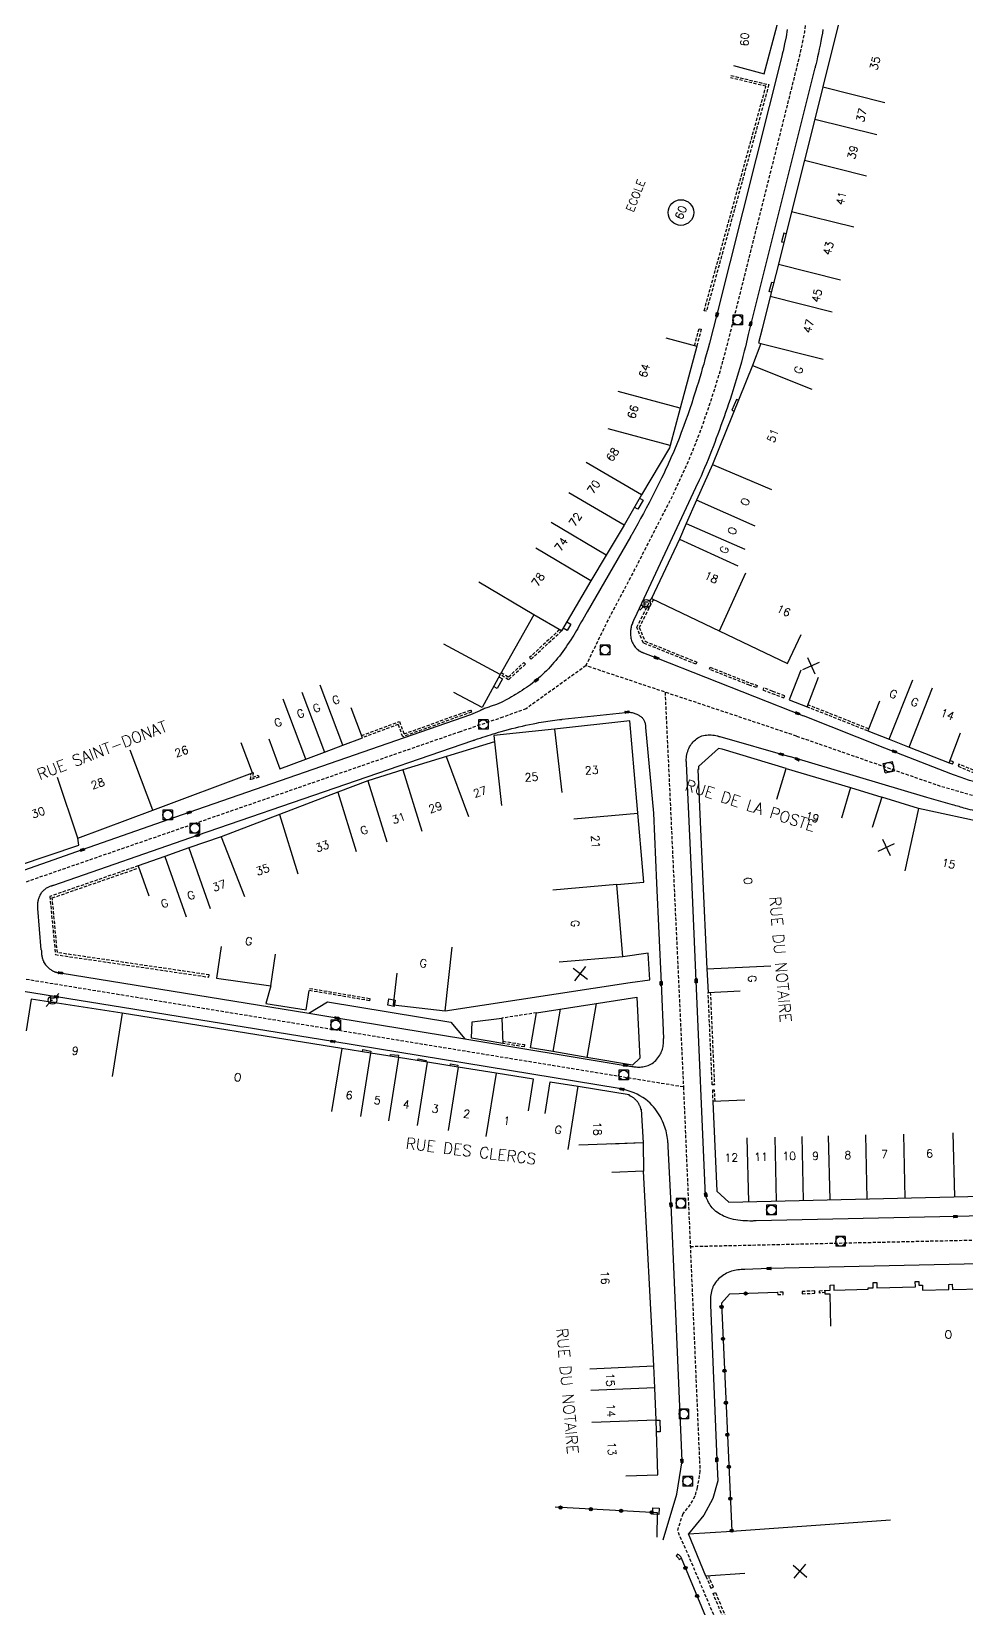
# Model space of a CAD drawing. Header units: millimetres. Extents: x 119599 to 135000, y 124063 to 131000.
# Drawn here: x 134708.1 to 134854.1, y 130349.7 to 130596 of the extents above; entities that cross this region are included whole.
import ezdxf
from ezdxf.enums import TextEntityAlignment as Align

# ---------------------------------------------------------------- set-up
doc = ezdxf.new("R2010")
doc.units = ezdxf.units.MM
doc.linetypes.add('DASHED', pattern=[0.75, 0.5, -0.25])
doc.layers.get('0').update_dxf_attribs({"linetype": 'CONTINUOUS'})
for name, color, linetype in [('W0001', 6, 'DASHED'), ('W0008', 7, 'CONTINUOUS'), ('W0100', 7, 'CONTINUOUS'), ('W0112', 1, 'DASHED'), ('W0322', 7, 'CONTINUOUS'), ('W0400', 7, 'CONTINUOUS'), ('W0420', 7, 'CONTINUOUS'), ('W0471', 7, 'CONTINUOUS'), ('W0984', 7, 'CONTINUOUS'), ('W0989', 7, 'CONTINUOUS'), ('W0991', 7, 'CONTINUOUS'), ('W1102', 7, 'CONTINUOUS')]:
    doc.layers.add(name, color=color, linetype=linetype)
doc.styles.get("Standard").update_dxf_attribs({"font": 'romans.shx', "width": 0.85})

# ---------------------------------------------------------------- blocks, each defined once
blk = doc.blocks.new('t322o')
at = {"color": 0, "linetype": 'Continuous'}
for radius in [0.25, 0.15]:
    blk.add_circle((0, 0), radius, dxfattribs=at)
blk = doc.blocks.new('T420')
for p, q in [((0.75, 0.75), (-0.75, 0.75)), ((-0.75, 0.75), (-0.75, -0.75)), ((0.75, 0.75), (0.75, -0.75)), ((0.75, -0.75), (-0.75, -0.75))]:
    blk.add_line(p, q)
blk.add_ellipse((0, 0), major_axis=(-0.53, 0.53), ratio=1, start_param=3.926991, end_param=10.210176)
blk = doc.blocks.new('T400')
for p, q in [((-0.15, 0.3), (0.15, 0.3)), ((-0.15, -0.25), (-0.15, 0.3)), ((-0.15, 0.15), (0.15, 0.15)), ((-0.15, 0), (0.15, 0)), ((0.15, 0.3), (0.15, -0.25)), ((-0.15, -0.15), (0.15, -0.15)), ((-0.15, -0.25), (-0.15, -0.3)), ((-0.15, -0.3), (0.15, -0.3)), ((0.15, -0.3), (0.15, -0.25))]:
    blk.add_line(p, q)
blk = doc.blocks.new('t112o')
at = {"color": 0, "linetype": 'Continuous'}
for p, q in [((-0.5, 0.5), (0.5, 0.5)), ((-0.5, -0.5), (-0.5, 0.5)), ((0.5, 0.5), (0.5, -0.5)), ((0.5, -0.5), (-0.5, -0.5))]:
    blk.add_line(p, q, dxfattribs=at)
blk = doc.blocks.new('t991o')
at = {"color": 0, "linetype": 'Continuous'}
for p, q in [((-1, 1), (1, -1)), ((-1, -1), (1, 1))]:
    blk.add_line(p, q, dxfattribs=at)
blk = doc.blocks.new('T471')
for p, q in [((-0.333334, 0.333334), (-0.333334, -0.333334)), ((-0.333334, 0.333334), (0.333334, 0.333334)), ((-0.333334, 0), (0, 0)), ((0.500001, 0.500001), (1.000002, 1.000002)), ((-0.500001, -0.500001), (-1.000002, -1.000002)), ((-0.333334, -0.333334), (0.333334, -0.333334))]:
    blk.add_line(p, q)
blk.add_ellipse((0, 0), major_axis=(0.471405, 0.471405), ratio=1, start_param=5.4977871438, end_param=11.780972451)

msp = doc.modelspace()

# ---------------------------------------------------------------- linework, layer by layer
at = {"layer": 'W0001', "flags": 128}
for points in [[(134794.66, 130496.98), (134798.34, 130504.52), (134802.22, 130511.83), (134804.11, 130515.56), (134807.97, 130523.07), (134810.13, 130527.66), (134811.58, 130531.13), (134812.88, 130534.54), (134814.09, 130538.06), (134815.63, 130542.95), (134816.95, 130547.88), (134818.78, 130555.2), (134825.8, 130583.18), (134827.66, 130590.59), (134828.45, 130593.92), (134828.83, 130595.97), (134829.27, 130599.59), (134829.47, 130602.8), (134829.58, 130605.8), (134829.56, 130609.15), (134829.39, 130612.73), (134829.02, 130615), (134828.05, 130619.28), (134827.25, 130621.87), (134826.03, 130624.73), (134824.31, 130628.93), (134823.47, 130631.91), (134822.59, 130635), (134822.02, 130639.18), (134821.66, 130643.21), (134821.41, 130647.09), (134821.22, 130652.78), (134821.17, 130656.95), (134821.17, 130662.41), (134821.27, 130667.27), (134821.5, 130672.61), (134821.89, 130678.38), (134822.31, 130682.71), (134823.03, 130688.61), (134824.53, 130697.79), (134826.48, 130706.98), (134827.11, 130712.35), (134829.39, 130720.8), (134833.2, 130731.91), (134836.5, 130743.94), (134838.38, 130750.85), (134843.05, 130767.8), (134844.75, 130772.91), (134849.14, 130782.32), (134853.03, 130787.53)], [(134827.56, 130485.99), (134849.88, 130478.23), (134855.33, 130476.66), (134859.41, 130475.82), (134863.81, 130476.13), (134868.84, 130476.76), (134874.29, 130478.02), (134881.31, 130480.01), (134886.54, 130482.1), (134890.73, 130483.78), (134894.61, 130482.83), (134898.07, 130480.32), (134903.98, 130475.95)], [(134809.77, 130364.52), (134808.94, 130361.9), (134810.42, 130358.58), (134817.07, 130342.92), (134824.79, 130324.25), (134829.02, 130314.49), (134834.63, 130306.58), (134836.46, 130303.9), (134842.73, 130295.72), (134852.35, 130283.35), (134867.61, 130263.6), (134870.07, 130260.44), (134872.44, 130257.84), (134883.15, 130244.44)]]:
    msp.add_lwpolyline(points, dxfattribs=at)
at = {"layer": 'W0001'}
for points in [[(134827.56, 130485.99), (134794.66, 130496.98), (134785.33, 130490.27), (134781.7, 130488.95), (134775.03, 130486.67), (134681.52, 130454.3)], [(134807.02, 130492.85), (134809.89, 130431.19), (134812.39, 130372.88), (134812.47, 130371.23), (134812.05, 130368.66), (134811.66, 130367.27), (134810.95, 130365.98), (134809.77, 130364.52)], [(134809.89, 130431.19), (134703.77, 130448.55), (134681.52, 130454.3), (134653.19, 130459.04)], [(134810.95, 130406.29), (134867.57, 130407.57)]]:
    msp.add_lwpolyline(points, dxfattribs=at)
at = {"layer": 'W0008'}
for points in [[(134831.67, 130596.37), (134831.58, 130595.75), (134831.47, 130595.12), (134831.36, 130594.51), (134831.23, 130593.89), (134831.11, 130593.27), (134830.98, 130592.66), (134830.84, 130592.05), (134830.7, 130591.44), (134830.55, 130590.83), (134830.55, 130590.83), (134830.53, 130590.77), (134830.53, 130590.73), (134830.52, 130590.68), (134830.5, 130590.63), (134830.48, 130590.58), (134830.47, 130590.53), (134830.47, 130590.48), (134830.45, 130590.44), (134830.44, 130590.38), (134830.42, 130590.34), (134820.39, 130550.38), (134820.02, 130548.73), (134819.56, 130546.8), (134819.39, 130546.12), (134819.17, 130545.25), (134818.94, 130544.38), (134818.7, 130543.52), (134818.45, 130542.66), (134818.2, 130541.8), (134817.94, 130540.94), (134817.67, 130540.09), (134817.39, 130539.23), (134817.17, 130538.55), (134816.94, 130537.87), (134816.7, 130537.2), (134816.47, 130536.52), (134816.23, 130535.85), (134816, 130535.18), (134815.75, 130534.51), (134815.5, 130533.84), (134815.25, 130533.17), (134815, 130532.5), (134814.77, 130531.84), (134814.52, 130531.18), (134814.25, 130530.52), (134814, 130529.87), (134813.73, 130529.21), (134813.47, 130528.55), (134813.2, 130527.91), (134812.92, 130527.26), (134812.64, 130526.61), (134812.34, 130525.97), (134812.33, 130525.92), (134812.31, 130525.88), (134812.28, 130525.84), (134812.27, 130525.79), (134812.23, 130525.74), (134812.22, 130525.7), (134812.2, 130525.66), (134812.17, 130525.61), (134812.16, 130525.56), (134812.14, 130525.52), (134802.23, 130504.37), (134802.22, 130504.34), (134802.2, 130504.3), (134802.19, 130504.27), (134802.17, 130504.24), (134802.16, 130504.21), (134802.14, 130504.18), (134802.13, 130504.15), (134802.11, 130504.12), (134802.09, 130504.09), (134802.08, 130504.05), (134802.08, 130504.05), (134802.02, 130503.91), (134801.95, 130503.75), (134801.91, 130503.6), (134801.84, 130503.44), (134801.8, 130503.28), (134801.75, 130503.12), (134801.72, 130502.96), (134801.69, 130502.8), (134801.66, 130502.64), (134801.64, 130502.48), (134801.63, 130502.28), (134801.61, 130502.09), (134801.63, 130501.89), (134801.63, 130501.7), (134801.66, 130501.5), (134801.69, 130501.31), (134801.73, 130501.12), (134801.78, 130500.93), (134801.84, 130500.75), (134801.92, 130500.57), (134802.02, 130500.38), (134802.13, 130500.21), (134802.23, 130500.04), (134802.36, 130499.87), (134802.5, 130499.73), (134802.64, 130499.58), (134802.8, 130499.45), (134802.95, 130499.33), (134803.13, 130499.23), (134803.31, 130499.13), (134803.34, 130499.12), (134803.38, 130499.1), (134803.41, 130499.09), (134803.44, 130499.08), (134803.48, 130499.06), (134803.52, 130499.05), (134803.55, 130499.04), (134803.58, 130499.02), (134803.63, 130499.01), (134803.66, 130499), (134805.7, 130498.19), (134828.66, 130489.18)], [(134826.11, 130596.36), (134825.92, 130595.22), (134825.69, 130594.09), (134825.44, 130592.96), (134825.44, 130592.96), (134825.42, 130592.91), (134825.41, 130592.85), (134825.39, 130592.8), (134825.38, 130592.73), (134825.36, 130592.68), (134825.34, 130592.62), (134825.33, 130592.57), (134825.31, 130592.52), (134825.3, 130592.45), (134825.3, 130592.4), (134815.13, 130551.81), (134813.95, 130547.37), (134813.95, 130547.37), (134813.94, 130547.33), (134813.92, 130547.29), (134813.92, 130547.24), (134813.91, 130547.2), (134813.89, 130547.16), (134813.89, 130547.11), (134813.88, 130547.07), (134813.86, 130547.02), (134813.84, 130546.98), (134813.84, 130546.94), (134813.64, 130546.23), (134813.45, 130545.52), (134813.25, 130544.8), (134813.05, 130544.09), (134812.84, 130543.39), (134812.64, 130542.68), (134812.44, 130541.98), (134812.22, 130541.27), (134812, 130540.56), (134811.78, 130539.86), (134811.78, 130539.86), (134811.48, 130538.93), (134811.19, 130538), (134810.88, 130537.08), (134810.56, 130536.16), (134810.23, 130535.23), (134809.91, 130534.32), (134809.56, 130533.41), (134809.22, 130532.49), (134808.84, 130531.59), (134808.48, 130530.69), (134808.27, 130530.19), (134808.05, 130529.69), (134807.83, 130529.2), (134807.61, 130528.7), (134807.39, 130528.21), (134807.16, 130527.72), (134806.94, 130527.23), (134806.7, 130526.73), (134806.47, 130526.25), (134806.23, 130525.76), (134806.23, 130525.76), (134805.81, 130524.92), (134805.39, 130524.09), (134804.97, 130523.25), (134804.53, 130522.42), (134804.09, 130521.59), (134803.66, 130520.77), (134803.2, 130519.95), (134802.75, 130519.12), (134802.3, 130518.31), (134801.83, 130517.49), (134801.81, 130517.45), (134801.78, 130517.41), (134801.77, 130517.37), (134801.73, 130517.34), (134801.72, 130517.3), (134801.69, 130517.26), (134801.67, 130517.22), (134801.64, 130517.18), (134801.63, 130517.14), (134801.61, 130517.1)], [(134825.92, 130564.45), (134825.56, 130564.55), (134825.2, 130563.2), (134825.58, 130563.11)], [(134823.61, 130555.33), (134823.28, 130555.41), (134823.69, 130556.9), (134824, 130556.82)], [(134818.48, 130538.44), (134818.16, 130538.57), (134817.47, 130536.87), (134817.8, 130536.73)], [(134803.03, 130523.16), (134803.58, 130522.85), (134802.75, 130521.45), (134802.22, 130521.75)], [(134801.61, 130517.1), (134794.84, 130505.38), (134794.81, 130505.34), (134794.8, 130505.29), (134794.77, 130505.24), (134794.73, 130505.2), (134794.7, 130505.16), (134794.69, 130505.11), (134794.66, 130505.06), (134794.63, 130505.02), (134794.61, 130504.97), (134794.58, 130504.92), (134794.58, 130504.92), (134794.38, 130504.57), (134794.17, 130504.22), (134793.97, 130503.87), (134793.78, 130503.52), (134793.58, 130503.16), (134793.38, 130502.81), (134793.17, 130502.46), (134792.97, 130502.12), (134792.77, 130501.77), (134792.55, 130501.43), (134792.31, 130501.05), (134792.06, 130500.67), (134791.81, 130500.3), (134791.56, 130499.94), (134791.31, 130499.57), (134791.05, 130499.21), (134790.78, 130498.85), (134790.52, 130498.5), (134790.23, 130498.15), (134789.95, 130497.8), (134789.67, 130497.48), (134789.39, 130497.15), (134789.09, 130496.83), (134788.81, 130496.52), (134788.52, 130496.2), (134788.2, 130495.9), (134787.89, 130495.6), (134787.58, 130495.3), (134787.27, 130495.02), (134786.94, 130494.75), (134786.94, 130494.75), (134786.63, 130494.5), (134786.31, 130494.26), (134786, 130494.02), (134785.67, 130493.8), (134785.36, 130493.57), (134785.03, 130493.35), (134784.7, 130493.13), (134784.36, 130492.92), (134784.03, 130492.71), (134783.69, 130492.51), (134783.38, 130492.31), (134783.05, 130492.12), (134782.73, 130491.94), (134782.41, 130491.76), (134782.08, 130491.58), (134781.73, 130491.41), (134781.41, 130491.25), (134781.06, 130491.1), (134780.72, 130490.95), (134780.38, 130490.82), (134780.38, 130490.82), (134780.2, 130490.76), (134780.03, 130490.7), (134779.86, 130490.64), (134779.69, 130490.59), (134779.52, 130490.52), (134779.34, 130490.47), (134779.17, 130490.41), (134779, 130490.34), (134778.83, 130490.28), (134778.66, 130490.21), (134778.59, 130490.19), (134778.53, 130490.16), (134778.48, 130490.14), (134778.42, 130490.11), (134778.36, 130490.09), (134778.31, 130490.06), (134778.25, 130490.03), (134778.19, 130490.01), (134778.14, 130489.98), (134778.08, 130489.95), (134776.63, 130489.3), (134732.67, 130474.05), (134716.02, 130468.23), (134697.8, 130461.84)], [(134791.69, 130503.84), (134792.31, 130503.48), (134791.75, 130502.47), (134791.11, 130502.84)], [(134781.05, 130495.23), (134781.61, 130494.94), (134780.8, 130493.43), (134780.23, 130493.73)], [(134709.61, 130452.59), (134709.09, 130459.05), (134709.09, 130459.09), (134709.09, 130459.14), (134709.09, 130459.19), (134709.08, 130459.23), (134709.08, 130459.28), (134709.08, 130459.33), (134709.08, 130459.37), (134709.06, 130459.42), (134709.06, 130459.46), (134709.06, 130459.51), (134709.06, 130459.64), (134709.06, 130459.77), (134709.08, 130459.89), (134709.09, 130460.02), (134709.11, 130460.14), (134709.13, 130460.27), (134709.16, 130460.4), (134709.19, 130460.52), (134709.22, 130460.64), (134709.27, 130460.77), (134709.27, 130460.77), (134709.33, 130460.9), (134709.38, 130461.04), (134709.44, 130461.17), (134709.52, 130461.3), (134709.59, 130461.42), (134709.67, 130461.55), (134709.77, 130461.66), (134709.86, 130461.77), (134709.95, 130461.87), (134710.06, 130461.98), (134710.16, 130462.05), (134710.25, 130462.12), (134710.34, 130462.2), (134710.45, 130462.27), (134710.56, 130462.32), (134710.67, 130462.38), (134710.78, 130462.44), (134710.89, 130462.48), (134711, 130462.53), (134711.13, 130462.58), (134711.17, 130462.59), (134711.22, 130462.61), (134711.27, 130462.62), (134711.31, 130462.64), (134711.36, 130462.66), (134711.41, 130462.67), (134711.45, 130462.69), (134711.5, 130462.7), (134711.55, 130462.72), (134711.59, 130462.73), (134734.03, 130470.5), (134776.98, 130485.28), (134777.02, 130485.29), (134777.05, 130485.3), (134777.08, 130485.31), (134777.11, 130485.33), (134777.14, 130485.34), (134777.17, 130485.35), (134777.22, 130485.36), (134777.25, 130485.37), (134777.28, 130485.38), (134777.31, 130485.4), (134777.31, 130485.4), (134777.72, 130485.54), (134778.14, 130485.67), (134778.55, 130485.81), (134778.95, 130485.95), (134779.38, 130486.08), (134779.78, 130486.2), (134780.2, 130486.34), (134780.61, 130486.46), (134781.03, 130486.59), (134781.45, 130486.7), (134781.45, 130486.7), (134782, 130486.86), (134782.55, 130487.01), (134783.09, 130487.16), (134783.64, 130487.3), (134784.19, 130487.44), (134784.75, 130487.56), (134785.3, 130487.69), (134785.86, 130487.81), (134786.41, 130487.92), (134786.97, 130488.03), (134787.33, 130488.09), (134787.67, 130488.16), (134788.03, 130488.22), (134788.39, 130488.27), (134788.73, 130488.33), (134789.09, 130488.37), (134789.45, 130488.43), (134789.81, 130488.48), (134790.16, 130488.52), (134790.52, 130488.56), (134790.56, 130488.56), (134790.61, 130488.57), (134790.64, 130488.57), (134790.69, 130488.58), (134790.73, 130488.59), (134790.77, 130488.59), (134790.81, 130488.59), (134790.86, 130488.59), (134790.89, 130488.6), (134790.94, 130488.61), (134800.84, 130489.7), (134800.84, 130489.7), (134800.86, 130489.7), (134800.89, 130489.71), (134800.91, 130489.71), (134800.92, 130489.71), (134800.95, 130489.72), (134800.97, 130489.72), (134800.98, 130489.72), (134801.02, 130489.72), (134801.03, 130489.73), (134801.06, 130489.73), (134801.22, 130489.73), (134801.38, 130489.73), (134801.53, 130489.72), (134801.69, 130489.7), (134801.86, 130489.67), (134802.02, 130489.63), (134802.17, 130489.59), (134802.31, 130489.54), (134802.47, 130489.48), (134802.63, 130489.41), (134802.73, 130489.36), (134802.84, 130489.3), (134802.95, 130489.24), (134803.05, 130489.18), (134803.14, 130489.11), (134803.25, 130489.03), (134803.33, 130488.96), (134803.42, 130488.87), (134803.5, 130488.79), (134803.58, 130488.7), (134803.58, 130488.7), (134803.64, 130488.59), (134803.7, 130488.48), (134803.75, 130488.37), (134803.81, 130488.25), (134803.84, 130488.13), (134803.89, 130488.01), (134803.92, 130487.88), (134803.94, 130487.76), (134803.95, 130487.63), (134803.97, 130487.51), (134803.98, 130487.49), (134803.98, 130487.48), (134803.98, 130487.45), (134803.98, 130487.44), (134803.98, 130487.42), (134803.98, 130487.41), (134803.98, 130487.39), (134803.98, 130487.37), (134803.98, 130487.35), (134803.98, 130487.34), (134805.23, 130473.95), (134805.7, 130463), (134806.41, 130447.38), (134806.77, 130438.76)], [(134867.47, 130411.32), (134852.34, 130410.95), (134821.23, 130410.27), (134821.17, 130410.27), (134821.11, 130410.27), (134821.06, 130410.27), (134821, 130410.27), (134820.94, 130410.27), (134820.88, 130410.27), (134820.81, 130410.27), (134820.75, 130410.26), (134820.7, 130410.26), (134820.64, 130410.26), (134820.27, 130410.26), (134819.89, 130410.27), (134819.52, 130410.27), (134819.16, 130410.3), (134818.78, 130410.34), (134818.41, 130410.38), (134818.05, 130410.45), (134817.69, 130410.52), (134817.33, 130410.61), (134816.97, 130410.71), (134816.7, 130410.8), (134816.44, 130410.91), (134816.17, 130411.02), (134815.92, 130411.15), (134815.67, 130411.29), (134815.42, 130411.44), (134815.19, 130411.6), (134814.97, 130411.77), (134814.75, 130411.96), (134814.55, 130412.16), (134814.38, 130412.34), (134814.22, 130412.54), (134814.06, 130412.74), (134813.94, 130412.95), (134813.81, 130413.16), (134813.69, 130413.39), (134813.59, 130413.62), (134813.5, 130413.85), (134813.44, 130414.09), (134813.38, 130414.34), (134813.38, 130414.34), (134813.36, 130414.4), (134813.34, 130414.46), (134813.34, 130414.52), (134813.33, 130414.59), (134813.33, 130414.65), (134813.31, 130414.71), (134813.31, 130414.77), (134813.3, 130414.84), (134813.3, 130414.9), (134813.3, 130414.96), (134813.28, 130415.01), (134813.28, 130415.05), (134813.28, 130415.09), (134813.28, 130415.13), (134813.28, 130415.17), (134813.28, 130415.21), (134813.28, 130415.26), (134813.28, 130415.3), (134813.28, 130415.34), (134813.27, 130415.38), (134813.27, 130415.38), (134811.88, 130447.77), (134811.19, 130463.63), (134810.38, 130481.71), (134810.36, 130481.75), (134810.36, 130481.79), (134810.36, 130481.84), (134810.36, 130481.87), (134810.36, 130481.91), (134810.36, 130481.96), (134810.36, 130482), (134810.34, 130482.04), (134810.34, 130482.09), (134810.34, 130482.12), (134810.34, 130482.37), (134810.36, 130482.62), (134810.39, 130482.87), (134810.44, 130483.12), (134810.48, 130483.36), (134810.56, 130483.59), (134810.64, 130483.84), (134810.73, 130484.06), (134810.84, 130484.29), (134810.97, 130484.51), (134811.11, 130484.71), (134811.25, 130484.9), (134811.41, 130485.09), (134811.58, 130485.26), (134811.75, 130485.42), (134811.95, 130485.57), (134812.14, 130485.7), (134812.36, 130485.82), (134812.56, 130485.92), (134812.78, 130486.01), (134813.02, 130486.08), (134813.27, 130486.13), (134813.5, 130486.16), (134813.75, 130486.19), (134814, 130486.19), (134814.23, 130486.18), (134814.48, 130486.16), (134814.73, 130486.12), (134814.97, 130486.07), (134815.22, 130486.02), (134815.25, 130486), (134815.28, 130485.99), (134815.31, 130485.98), (134815.34, 130485.98), (134815.39, 130485.96), (134815.42, 130485.95), (134815.45, 130485.95), (134815.48, 130485.94), (134815.52, 130485.92), (134815.55, 130485.91), (134815.55, 130485.91), (134826.47, 130482.8)], [(134799.83, 130430.93), (134755.16, 130438.3), (134711.98, 130445.28), (134658.48, 130453.93)], [(134709.61, 130452.59), (134709.63, 130452.53), (134709.63, 130452.48), (134709.63, 130452.41), (134709.63, 130452.35), (134709.64, 130452.29), (134709.64, 130452.23), (134709.64, 130452.16), (134709.66, 130452.11), (134709.66, 130452.05), (134709.66, 130451.98), (134709.67, 130451.86), (134709.7, 130451.73), (134709.72, 130451.6), (134709.75, 130451.48), (134709.77, 130451.35), (134709.8, 130451.23), (134709.84, 130451.11), (134709.88, 130450.98), (134709.94, 130450.87), (134709.98, 130450.75), (134710.06, 130450.59), (134710.16, 130450.44), (134710.27, 130450.29), (134710.39, 130450.15), (134710.52, 130450.01), (134710.64, 130449.88), (134710.78, 130449.76), (134710.92, 130449.64), (134711.08, 130449.53), (134711.23, 130449.43), (134711.31, 130449.39), (134711.38, 130449.34), (134711.45, 130449.3), (134711.53, 130449.27), (134711.61, 130449.23), (134711.69, 130449.2), (134711.77, 130449.16), (134711.84, 130449.14), (134711.92, 130449.12), (134712.02, 130449.1), (134712.02, 130449.1), (134712.03, 130449.09), (134712.05, 130449.09), (134712.08, 130449.09), (134712.09, 130449.09), (134712.11, 130449.08), (134712.14, 130449.08), (134712.16, 130449.08), (134712.19, 130449.07), (134712.2, 130449.07), (134712.22, 130449.06), (134712.22, 130449.06), (134712.58, 130449.01), (134751.39, 130442.72), (134754.33, 130444.49), (134773.55, 130441.31), (134775.75, 130438.71), (134800.5, 130434.62), (134800.52, 130434.62), (134800.55, 130434.62), (134800.58, 130434.61), (134800.61, 130434.6), (134800.64, 130434.6), (134800.67, 130434.59), (134800.7, 130434.59), (134800.73, 130434.59), (134800.77, 130434.58), (134800.8, 130434.57), (134800.97, 130434.55), (134801.14, 130434.52), (134801.3, 130434.48), (134801.47, 130434.45), (134801.64, 130434.42), (134801.81, 130434.4), (134801.98, 130434.37), (134802.16, 130434.35), (134802.33, 130434.34), (134802.5, 130434.32), (134802.7, 130434.3), (134802.92, 130434.3), (134803.14, 130434.31), (134803.34, 130434.33), (134803.56, 130434.35), (134803.77, 130434.39), (134803.98, 130434.44), (134804.19, 130434.49), (134804.38, 130434.56), (134804.58, 130434.65), (134804.58, 130434.65), (134804.8, 130434.76), (134805, 130434.88), (134805.2, 130435.03), (134805.39, 130435.19), (134805.58, 130435.35), (134805.75, 130435.54), (134805.91, 130435.73), (134806.05, 130435.93), (134806.19, 130436.14), (134806.31, 130436.35), (134806.39, 130436.54), (134806.48, 130436.73), (134806.55, 130436.92), (134806.61, 130437.12), (134806.67, 130437.32), (134806.7, 130437.52), (134806.75, 130437.72), (134806.77, 130437.92), (134806.78, 130438.12), (134806.78, 130438.33), (134806.78, 130438.37), (134806.78, 130438.41), (134806.78, 130438.46), (134806.78, 130438.5), (134806.78, 130438.54), (134806.78, 130438.59), (134806.77, 130438.62), (134806.77, 130438.67), (134806.77, 130438.71), (134806.77, 130438.76)], [(134751.39, 130442.72), (134755.75, 130441.98), (134775.75, 130438.71)], [(134759.77, 130436.68), (134759.81, 130437.02), (134761.05, 130436.77), (134761, 130436.48)], [(134764.08, 130435.99), (134764.13, 130436.27), (134765.39, 130436.14), (134765.34, 130435.79)], [(134768.41, 130435.3), (134768.45, 130435.58), (134769.7, 130435.35), (134769.67, 130435.1)], [(134773.48, 130434.49), (134773.53, 130434.8), (134774.66, 130434.6), (134774.61, 130434.31)], [(134808.84, 130367.62), (134809.69, 130372.8), (134807.95, 130412.8), (134807.5, 130421.92), (134807.5, 130421.98), (134807.5, 130422.05), (134807.5, 130422.11), (134807.48, 130422.17), (134807.48, 130422.23), (134807.48, 130422.29), (134807.48, 130422.35), (134807.48, 130422.41), (134807.47, 130422.48), (134807.47, 130422.54), (134807.44, 130422.84), (134807.41, 130423.14), (134807.36, 130423.44), (134807.31, 130423.73), (134807.23, 130424.03), (134807.17, 130424.32), (134807.09, 130424.62), (134807, 130424.91), (134806.89, 130425.19), (134806.78, 130425.48), (134806.64, 130425.83), (134806.48, 130426.17), (134806.3, 130426.52), (134806.11, 130426.84), (134805.91, 130427.17), (134805.69, 130427.48), (134805.47, 130427.79), (134805.22, 130428.09), (134804.95, 130428.37), (134804.69, 130428.64), (134804.31, 130428.97), (134803.94, 130429.27), (134803.53, 130429.56), (134803.09, 130429.82), (134802.66, 130430.05), (134802.22, 130430.27), (134801.75, 130430.45), (134801.28, 130430.61), (134800.81, 130430.74), (134800.33, 130430.85), (134800.33, 130430.85), (134800.28, 130430.86), (134800.22, 130430.87), (134800.17, 130430.87), (134800.13, 130430.88), (134800.08, 130430.89), (134800.03, 130430.9), (134799.97, 130430.91), (134799.92, 130430.91), (134799.88, 130430.92), (134799.83, 130430.93)], [(134867.76, 130403.81), (134823.28, 130402.83), (134819.48, 130402.7), (134819.42, 130402.7), (134819.38, 130402.7), (134819.31, 130402.7), (134819.27, 130402.7), (134819.2, 130402.7), (134819.14, 130402.7), (134819.09, 130402.7), (134819.03, 130402.7), (134818.97, 130402.69), (134818.92, 130402.69), (134818.66, 130402.66), (134818.39, 130402.63), (134818.14, 130402.59), (134817.88, 130402.54), (134817.63, 130402.48), (134817.38, 130402.41), (134817.13, 130402.32), (134816.88, 130402.22), (134816.64, 130402.11), (134816.41, 130401.98), (134816.41, 130401.98), (134816.19, 130401.85), (134815.97, 130401.71), (134815.77, 130401.55), (134815.56, 130401.39), (134815.38, 130401.22), (134815.19, 130401.03), (134815.03, 130400.84), (134814.88, 130400.63), (134814.73, 130400.42), (134814.61, 130400.2), (134814.61, 130400.2), (134814.5, 130399.97), (134814.41, 130399.73), (134814.33, 130399.49), (134814.25, 130399.25), (134814.2, 130399), (134814.17, 130398.74), (134814.14, 130398.48), (134814.11, 130398.23), (134814.11, 130397.98), (134814.11, 130397.72), (134814.11, 130397.66), (134814.11, 130397.6), (134814.11, 130397.55), (134814.11, 130397.49), (134814.11, 130397.43), (134814.13, 130397.37), (134814.13, 130397.32), (134814.13, 130397.27), (134814.13, 130397.2), (134814.13, 130397.15), (134815.11, 130372.97), (134815.25, 130369.68), (134814.47, 130366.92), (134813.05, 130364.33), (134810.67, 130361.42)], [(134805.61, 130379.13), (134806.2, 130379.16), (134806.28, 130377.34), (134805.67, 130377.32)]]:
    msp.add_lwpolyline(points, dxfattribs=at)
for points in [[(134906.08, 130478.6), (134892.58, 130488.81), (134887.8, 130485.39, -0.018069), (134887.26, 130485.03, -0.005632), (134885.48, 130483.96, -0.016865), (134883.3, 130482.79, -0.031505), (134882.07, 130482.28, -0.007396), (134880.81, 130481.86, -0.007805), (134879.61, 130481.51), (134877.68, 130480.96, -0.006668), (134877.13, 130480.82, -0.00191), (134875.21, 130480.34, -0.012806), (134872.9, 130479.84, -0.010661), (134870.09, 130479.37, -0.01118), (134869.51, 130479.3, -0.001117), (134863.67, 130478.73, -0.011326), (134861.73, 130478.59, -0.00584), (134857.96, 130478.44, -0.055387), (134854.58, 130479.07, -0.014366), (134854.27, 130479.17, -0.000836), (134851.93, 130480.01, -0.006748), (134851.64, 130480.12), (134841.36, 130484.13), (134828.66, 130489.18)], [(134901.89, 130473.29), (134895.54, 130477.92), (134891.86, 130480.6, 0.068444), (134891.41, 130480.84, 0.063108), (134890.88, 130480.96, 0.04171), (134890.41, 130480.97, 0.033697), (134889.83, 130480.9, 0.011906), (134888.39, 130480.57, 0.013606), (134887.15, 130480.23), (134880.73, 130478.24), (134873.64, 130475.94, -0.009386), (134871.53, 130475.3, -0.005335), (134867.8, 130474.29, -0.027757), (134865.42, 130473.81, -0.022263), (134862.42, 130473.51, -0.032719), (134859.2, 130473.55, -0.043498), (134856.8, 130473.94, -0.00337), (134853.94, 130474.69, -0.004732), (134851.91, 130475.26), (134847.91, 130476.42), (134826.47, 130482.8)]]:
    msp.add_lwpolyline(points, format="xyb", dxfattribs=at)
at = {"layer": 'W0008', "flags": 128}
msp.add_lwpolyline([(134806.7, 130360.46), (134808.84, 130367.62)], dxfattribs=at)
at = {"layer": 'W0100'}
for points in [[(134817.69, 130590.7), (134822.52, 130589.41), (134824.53, 130597.02), (134824.67, 130601.61), (134824.81, 130606.4), (134825.2, 130615.87), (134823.58, 130621.67), (134822.69, 130624.52), (134822.53, 130624.46), (134817.53, 130624.34)], [(134838.34, 130619.32), (134833.48, 130618.16), (134834.36, 130614.46), (134833.69, 130606.77), (134833.27, 130601.84), (134834.83, 130601.69), (134834.58, 130599.08), (134831.64, 130587.37), (134830.39, 130582.35), (134828.8, 130575.94), (134826.78, 130567.87), (134824.73, 130559.7), (134823.44, 130554.65), (134822.16, 130549.58), (134821.61, 130547.41), (134821.98, 130547.31), (134820.66, 130543.87), (134814.45, 130528.39), (134811.95, 130522.84), (134810.33, 130519.18), (134809.28, 130516.73), (134804.88, 130507.5), (134826.13, 130497.33), (134828.28, 130501.84)], [(134807.16, 130548.18), (134811.97, 130546.87), (134809.36, 130537.2), (134807.8, 130531.38), (134807.73, 130531.02), (134803.33, 130523.67), (134800.61, 130518.94), (134797.83, 130514.27), (134795.45, 130510.24), (134790.86, 130502.42), (134786.55, 130504.95), (134781.25, 130495.62), (134778.47, 130490.44), (134774.06, 130492.8)], [(134828.23, 130496.3), (134826.41, 130491.63), (134829.19, 130490.55), (134831, 130495.21)], [(134764.55, 130444.01), (134772.69, 130443.1), (134801.59, 130447.49), (134804.63, 130447.91), (134804.39, 130452.08), (134800.44, 130451.53), (134799.47, 130462.8), (134803.69, 130463.16), (134801.53, 130488.4), (134789.78, 130487.09), (134780.3, 130486.06), (134780.4, 130485.1), (134766.05, 130480.7), (134760.61, 130479), (134755.92, 130477.21), (134737.69, 130470.27), (134732.67, 130468.53), (134728.92, 130467.2), (134724.75, 130465.73), (134726.41, 130461.02)], [(134745.13, 130485.55), (134746.86, 130480.87), (134750.92, 130482.38), (134753.84, 130483.49), (134756.72, 130484.59), (134759.77, 130485.73), (134758, 130490.41)], [(134684.47, 130469.11), (134683.42, 130464.23), (134687.91, 130463.26), (134692.39, 130462.31), (134695.81, 130461.6), (134695.98, 130462.42), (134697.38, 130462.89), (134706.05, 130465.8), (134715.48, 130468.96), (134715.33, 130470.04), (134727.02, 130474.43), (134742.58, 130480.27), (134740.81, 130484.95)], [(134824.5, 130476.14), (134825.94, 130480.93), (134815.92, 130483.96), (134815.34, 130484.05), (134812.23, 130481.22), (134812.25, 130480.77), (134812.14, 130480.77), (134812.86, 130464.43), (134813.56, 130449.62), (134813.75, 130445.97), (134818.73, 130446.22)], [(134825.94, 130480.93), (134835.99, 130477.96), (134834.58, 130473.17)], [(134737.7, 130453.14), (134737, 130448.19), (134745.48, 130446.99), (134746.19, 130451.94)], [(134765.11, 130448.98), (134764.55, 130444.01), (134772.69, 130443.1), (134772.69, 130443.1)], [(134737, 130448.19), (134745.48, 130446.99), (134744.66, 130444.24), (134750.97, 130443.22), (134751.47, 130446.25)], [(134785.67, 130427.48), (134786.47, 130432.41), (134780.63, 130433.36), (134774.72, 130434.3), (134769.94, 130435.05), (134765.41, 130435.78), (134761.08, 130436.47), (134756.55, 130437.2), (134722.23, 130442.72), (134708.02, 130444.89), (134707.27, 130439.95)], [(134786.97, 130442.78), (134802.61, 130445.23), (134803.09, 130435.7), (134801.92, 130434.6), (134794.8, 130435.79), (134789.47, 130436.73), (134786.03, 130437.32), (134786.97, 130442.78), (134802.61, 130445.23), (134803.09, 130435.7), (134801.92, 130434.6), (134794.8, 130435.79), (134789.47, 130436.73), (134786.03, 130437.32), (134786.97, 130442.78)], [(134781.52, 130441.93), (134781.67, 130437.99), (134776.77, 130438.82), (134776.88, 130441.34), (134781.52, 130441.93)], [(134788.31, 130427.05), (134789.08, 130431.99), (134793.45, 130431.3), (134801.39, 130430.02), (134801.38, 130429.89), (134801.42, 130429.87), (134801.52, 130429.84), (134801.59, 130429.8), (134801.69, 130429.75), (134801.77, 130429.71), (134801.86, 130429.66), (134801.94, 130429.61), (134802.02, 130429.55), (134802.09, 130429.49), (134802.17, 130429.44), (134802.25, 130429.37), (134802.31, 130429.31), (134802.39, 130429.24), (134802.45, 130429.17), (134802.52, 130429.1), (134802.58, 130429.03), (134802.64, 130428.95), (134802.7, 130428.87), (134802.77, 130428.8), (134802.81, 130428.71), (134802.86, 130428.63), (134802.91, 130428.55), (134802.95, 130428.46), (134803, 130428.37), (134803.03, 130428.28), (134803.08, 130428.2), (134803.11, 130428.1), (134803.14, 130428.01), (134803.16, 130427.92), (134803.19, 130427.83), (134803.2, 130427.73), (134803.31, 130427.73), (134803.58, 130422.45), (134803.58, 130422.45), (134798.58, 130422.27)], [(134819.47, 130429.15), (134814.47, 130428.94), (134815.08, 130414.91), (134817, 130413.18), (134867.47, 130414.38)], [(134800.91, 130370.46), (134805.91, 130370.64), (134805.61, 130379.14), (134805.42, 130384.2), (134805.27, 130387.62), (134803.67, 130418.05), (134798.7, 130417.85)], [(134832.91, 130393.86), (134832.81, 130398.85), (134832.02, 130398.84), (134832, 130399.42), (134832.81, 130399.45), (134832.8, 130400.23), (134833.36, 130400.27), (134833.39, 130399.46), (134838.73, 130399.59), (134838.73, 130399.81), (134839.53, 130399.84), (134839.52, 130400.63), (134840.08, 130400.66), (134840.09, 130399.84), (134846.11, 130399.99), (134846.09, 130400.8), (134846.66, 130400.8), (134846.66, 130400.23), (134847.22, 130400.24), (134847.23, 130399.44), (134851.33, 130399.54), (134851.31, 130400.36), (134851.88, 130400.37), (134851.89, 130399.55), (134856.33, 130399.67)], [(134810.67, 130361.42), (134810.67, 130361.42), (134817.44, 130361.8), (134842.22, 130363.61)], [(134819.49, 130355.23), (134813.41, 130354.79), (134810.67, 130361.42)]]:
    msp.add_lwpolyline(points, dxfattribs=at)
at = {"layer": 'W0100', "flags": 128}
for points in [[(134840.51, 130491.45), (134838.69, 130486.79), (134842.01, 130485.5), (134845.12, 130484.24), (134851.36, 130481.82), (134853.16, 130486.48)], [(134899.27, 130469.86), (134895.38, 130474.74), (134891.03, 130480.25), (134890.29, 130480.45), (134887.78, 130479.62), (134875.63, 130475.64), (134866.28, 130472.94), (134857.69, 130472.27), (134846.6, 130474.7), (134840.85, 130476.47), (134839.37, 130471.7)]]:
    msp.add_lwpolyline(points, dxfattribs=at)
at = {"layer": 'W0112'}
for points in [[(134817.31, 130589.16), (134823.22, 130587.73), (134813.47, 130552.34)], [(134813.47, 130552.34), (134813.13, 130552.43), (134822.78, 130587.48), (134817.23, 130588.82)], [(134811.64, 130546.96), (134812.33, 130549.62), (134812.67, 130549.54), (134811.97, 130546.87)], [(134805.19, 130507.34), (134802.98, 130502.96), (134803.89, 130500.8), (134811.97, 130497.55), (134811.83, 130497.23), (134803.63, 130500.53), (134802.61, 130502.98), (134804.88, 130507.5)], [(134790.55, 130502.61), (134785.86, 130498.27), (134786.09, 130498.01), (134790.86, 130502.42)], [(134781.44, 130495.91), (134782.55, 130495.23), (134784.98, 130497.48), (134785.22, 130497.22), (134782.58, 130494.79), (134781.25, 130495.62)], [(134814.06, 130496.75), (134820.33, 130494.26), (134821.42, 130493.91), (134821.31, 130493.58), (134820.22, 130493.93), (134813.94, 130496.42), (134814.06, 130496.75)], [(134822.42, 130493.55), (134822.3, 130493.22), (134823.72, 130492.64), (134825.58, 130491.95), (134825.7, 130492.27), (134823.84, 130492.97), (134822.42, 130493.55)], [(134759.64, 130486.06), (134765.56, 130488.27), (134766.27, 130486.33), (134776.69, 130490.08), (134776.8, 130489.75), (134766.05, 130485.88), (134765.36, 130487.82), (134759.77, 130485.73)], [(134851.36, 130481.82), (134851.93, 130481.62), (134852.05, 130481.95), (134851.48, 130482.15)], [(134742.58, 130480.27), (134742.69, 130480.31), (134742.63, 130479.59), (134743.48, 130479.87), (134743.58, 130479.59), (134742.3, 130479.16), (134742.38, 130480.21)], [(134724.75, 130465.73), (134710.95, 130460.95), (134711.81, 130451.87), (134735.78, 130448.35), (134735.84, 130448.7), (134712.13, 130452.17), (134711.33, 130460.72), (134724.86, 130465.41)], [(134751.52, 130446.59), (134760.92, 130445), (134760.86, 130444.66), (134751.47, 130446.25)], [(134814.09, 130445.98), (134814.72, 130431.55), (134814.38, 130431.54), (134813.75, 130445.97)], [(134786.97, 130442.78), (134781.52, 130441.93)], [(134781.73, 130438.34), (134785.08, 130437.8), (134785.02, 130437.45), (134781.67, 130437.99)], [(134814.83, 130428.95), (134814.75, 130430.71), (134814.41, 130430.7), (134814.47, 130428.94)], [(134830.42, 130398.98), (134830.41, 130399.33), (134828.44, 130399.25), (134828.45, 130398.9), (134830.42, 130398.98)], [(134832.03, 130399.07), (134831.14, 130399.01), (134831.13, 130399.36), (134832, 130399.42)], [(134825.47, 130398.8), (134825.45, 130399.16), (134824.59, 130399.11), (134824.61, 130398.76), (134825.47, 130398.8)], [(134813.41, 130354.79), (134814.19, 130352.91), (134814.56, 130353.06), (134813.83, 130354.82)], [(134823.02, 130331.66), (134814.52, 130352.1), (134814.89, 130352.25), (134823.39, 130331.81)]]:
    msp.add_lwpolyline(points, dxfattribs=at)
at = {"layer": 'W0112', "flags": 128}
for points in [[(134838.69, 130486.79), (134829.19, 130490.55)], [(134838.82, 130487.12), (134829.34, 130490.87)]]:
    msp.add_lwpolyline(points, dxfattribs=at)
at = {"layer": 'W0112'}
for points in [[(134852.78, 130481.28), (134857.9, 130479.18), (134861.16, 130479.51), (134861.12, 130479.86), (134857.96, 130479.54), (134852.91, 130481.6)], [(134808.73, 130357.96), (134809.14, 130357.58), (134809.21, 130357.42), (134809.58, 130357.58), (134809.47, 130357.82), (134808.99, 130358.26)]]:
    msp.add_lwpolyline(points, close=True, dxfattribs=at)
at = {"layer": 'W0322', "flags": 128}
for points in [[(134835.99, 130477.96), (134840.85, 130476.47)], [(134805.81, 130360.86), (134805.82, 130364.7), (134789.88, 130365.55)], [(134826.68, 130316.63), (134820.51, 130331.25), (134809.58, 130357.58)]]:
    msp.add_lwpolyline(points, dxfattribs=at)
at = {"layer": 'W0322'}
for points in [[(134803.58, 130422.45), (134803.67, 130418.05)], [(134824.59, 130399.11), (134817.09, 130398.85), (134815.81, 130397.45), (134817.44, 130361.8)]]:
    msp.add_lwpolyline(points, dxfattribs=at)
at = {"layer": 'W1102'}
for points in [[(134831.64, 130587.37), (134841.34, 130584.96)], [(134830.39, 130582.35), (134840.11, 130579.95)], [(134828.8, 130575.94), (134838.5, 130573.5)], [(134836.48, 130565.45), (134826.78, 130567.87)], [(134824.73, 130559.7), (134834.42, 130557.25)], [(134833.13, 130552.18), (134823.44, 130554.65)], [(134821.98, 130547.31), (134831.69, 130544.87)], [(134820.66, 130543.87), (134829.94, 130540.15)], [(134809.36, 130537.2), (134799.7, 130539.8)], [(134807.8, 130531.38), (134798.14, 130533.98)], [(134803.33, 130523.67), (134794.7, 130528.74)], [(134814.45, 130528.39), (134823.66, 130524.48)], [(134800.61, 130518.94), (134791.97, 130523.98)], [(134821.08, 130518.77), (134811.95, 130522.84)], [(134797.83, 130514.27), (134789.23, 130519.37)], [(134810.33, 130519.18), (134819.5, 130515.18)], [(134795.45, 130510.24), (134786.83, 130515.32)], [(134809.28, 130516.73), (134818.39, 130512.59)], [(134786.55, 130504.95), (134777.92, 130510.02)], [(134781.25, 130495.62), (134772.45, 130500.36)], [(134756.72, 130484.59), (134753.17, 130493.93)], [(134750.92, 130482.38), (134747.41, 130491.74)], [(134750.3, 130492.84), (134753.84, 130483.49)], [(134789.78, 130487.09), (134790.88, 130477.16)], [(134727.02, 130474.43), (134723.5, 130483.79)], [(134780.4, 130485.1), (134781.48, 130475.16)], [(134766.05, 130480.7), (134769.02, 130471.16)], [(134772.84, 130482.81), (134776.34, 130473.42)], [(134715.33, 130470.04), (134712.16, 130479.52)], [(134760.61, 130479), (134763.59, 130469.46)], [(134755.92, 130477.21), (134758.81, 130467.96)], [(134746.81, 130473.74), (134749.7, 130464.49)], [(134802.77, 130473.88), (134792.8, 130473.03)], [(134732.67, 130468.53), (134735.98, 130459.09)], [(134737.69, 130470.27), (134741.34, 130460.96)], [(134728.92, 130467.2), (134732.23, 130457.77)], [(134799.47, 130462.8), (134789.5, 130461.95)], [(134772.69, 130443.1), (134773.8, 130453.04)], [(134800.44, 130451.53), (134790.47, 130450.68)], [(134813.56, 130449.62), (134823.55, 130450.09)], [(134796.27, 130444.23), (134794.8, 130435.79)], [(134722.23, 130442.72), (134720.69, 130432.84)], [(134790.63, 130443.35), (134789.47, 130436.73)], [(134756.55, 130437.2), (134754.95, 130427.34)], [(134759.5, 130426.59), (134761.08, 130436.47)], [(134765.41, 130435.78), (134763.84, 130425.91)], [(134768.36, 130425.18), (134769.94, 130435.05)], [(134774.72, 130434.3), (134773.16, 130424.42)], [(134780.63, 130433.36), (134779.03, 130423.48)], [(134791.88, 130421.43), (134793.45, 130431.3)], [(134851.97, 130424.02), (134852.2, 130414.02)], [(134803.58, 130422.45), (134793.58, 130422.09)], [(134820.09, 130413.26), (134819.86, 130423.25)], [(134824.14, 130423.35), (134824.38, 130413.36)], [(134828.38, 130423.45), (134828.61, 130413.46)], [(134832.48, 130423.55), (134832.73, 130413.55)], [(134838.31, 130423.7), (134838.55, 130413.7)], [(134844.23, 130423.84), (134844.47, 130413.84)], [(134795.28, 130387.16), (134805.27, 130387.62)], [(134805.42, 130384.2), (134795.42, 130383.8)], [(134805.61, 130379.14), (134795.61, 130378.77)]]:
    msp.add_lwpolyline(points, dxfattribs=at)
at = {"layer": 'W1102', "flags": 128}
for points in [[(134815.5, 130502.41), (134819.63, 130511.49)], [(134842.01, 130485.5), (134845.7, 130494.79)], [(134845.12, 130484.24), (134848.8, 130493.53)], [(134846.6, 130474.7), (134844.47, 130464.93)]]:
    msp.add_lwpolyline(points, dxfattribs=at)
at = {"layer": 'W1102'}
msp.add_circle((134809.5, 130567.76), 2, dxfattribs=at)

# ---------------------------------------------------------------- block references
at = {"layer": 'W0112'}
for p, rotation in [((134764.31, 130444.36), 350.290633878288), ((134805.58, 130364.95), 88.26471432409686)]:
    msp.add_blockref('t112o', p, dxfattribs=dict(at, rotation=rotation))
at = {"layer": 'W0322'}
for p, rotation in [((134815.84, 130396.85), 272.6093992563138), ((134819.6, 130398.94), 181.9686718261976), ((134816.07, 130391.86), 272.6093992563138), ((134816.3, 130386.87), 272.6093992563138), ((134816.52, 130381.87), 272.6093992563138), ((134816.75, 130376.88), 272.6093992563138), ((134816.98, 130371.88), 272.6093992563138), ((134790.69, 130365.51), 176.9538303538152), ((134795.43, 130365.25), 176.9538303538152), ((134800.17, 130365), 176.9538303538152), ((134804.92, 130364.75), 176.9538303538152), ((134817.21, 130366.89), 272.6093992563138), ((134817.43, 130361.89), 272.6093992563138), ((134810.2, 130356.07), 112.5456513687316), ((134812.02, 130351.69), 112.5456513687316)]:
    msp.add_blockref('t322o', p, dxfattribs=dict(at, rotation=rotation))
at = {"layer": 'W0400'}
for p, rotation in [((134815.13, 130551.81), 345.978306414476), ((134820.39, 130550.38), 165.9783064143223), ((134805.61, 130498.24), 248.8619763769082), ((134805.7, 130498.19), 251.5405039771687), ((134786.93, 130494.74), 305.7323122407929), ((134801.06, 130489.73), 276.3360706973767), ((134827.7, 130489.55), 251.54050397704), ((134825.18, 130483.16), 71.54050397710446), ((134842.81, 130483.59), 249.3961210895796), ((134827.69, 130482.38), 61.97678795916242), ((134732.67, 130474.06), 289.0957983255323), ((134734.03, 130470.5), 109.0957983252418), ((134716.02, 130468.23), 289.0906941550816), ((134712.58, 130449.01), 260.7101139790862), ((134806.41, 130447.38), 2.669400249443247), ((134811.88, 130447.77), 182.6694002494459), ((134711.98, 130445.28), 80.71011397902603), ((134755.75, 130441.98), 260.71011397922), ((134755.16, 130438.31), 80.71011397902643), ((134800.8, 130434.57), 260.7101139793244), ((134800.33, 130430.85), 80.71011397956663), ((134813.38, 130414.34), 190.5358207689872), ((134807.95, 130412.8), 2.455235370706621), ((134852.34, 130410.95), 271.2930327471437), ((134823.28, 130402.83), 91.29303274681052), ((134809.66, 130372.77), 0.5543114290051765), ((134815.11, 130372.97), 182.4552353705076)]:
    msp.add_blockref('T400', p, dxfattribs=dict(at, rotation=rotation))
at = {"layer": 'W0420'}
for p in [(134818.34, 130550.97), (134797.63, 130499.45), (134778.63, 130487.8), (134729.36, 130473.68), (134733.58, 130471.59), (134755.59, 130440.88), (134800.56, 130433.05), (134809.48, 130413.02), (134823.63, 130411.98), (134834.42, 130407.08), (134809.95, 130380.13), (134810.54, 130369.62)]:
    msp.add_blockref('T420', p, dxfattribs=at)
at = {"layer": 'W0420', "rotation": 193.3378294488944}
msp.add_blockref('T420', (134841.97, 130481.14), dxfattribs=at)
at = {"layer": 'W0471'}
for p in [(134804.06, 130506.64), (134711.36, 130444.77)]:
    msp.add_blockref('T471', p, dxfattribs=at)
at = {"layer": 'W0991'}
for p, rotation in [((134829.85, 130496.98), 339.2361261616277), ((134841.57, 130468.62), 339.2361261616277), ((134793.79, 130448.89), 8.636685072360741), ((134828.08, 130355.57), 4.183154853842073)]:
    msp.add_blockref('t991o', p, dxfattribs=dict(at, rotation=rotation))

# ---------------------------------------------------------------- texts
at = {"layer": 'W0984'}
msp.add_text('ECOLE', height=1.25, rotation=69, dxfattribs=at).set_placement((134802.42, 130570.4), align=Align.MIDDLE)
at = {"layer": 'W0989'}
for s, rotation, p in [('RUE SAINT-DONAT', 21, (134719.12, 130483.78)), ('RUE DE LA POSTE', 342, (134820.35, 130475.14)), ('RUE DU NOTAIRE', 275, (134825.04, 130451.13)), ('RUE DES CLERCS', 353, (134776.72, 130421.18)), ('RUE DU NOTAIRE', 275, (134791.79, 130383.7))]:
    msp.add_text(s, height=1.75, rotation=rotation, dxfattribs=at).set_placement(p, align=Align.MIDDLE)
at = {"layer": 'W0991'}
for s, rotation, p in [('60', 88, (134819.44, 130594.79)), ('35', 76, (134839.8, 130591.09)), ('37', 76, (134837.69, 130582.96)), ('39', 76, (134836.32, 130577.16)), ('41', 76, (134834.52, 130569.98)), ('60', 69, (134809.5, 130567.76)), ('43', 76, (134832.52, 130562.17)), ('45', 76, (134830.72, 130554.78)), ('47', 76, (134829.45, 130550.03)), ('64', 74, (134803.79, 130543.06)), ('G', 69, (134827.87, 130543.16)), ('66', 74, (134802, 130536.62)), ('51', 69, (134823.86, 130532.92)), ('68', 56, (134798.83, 130529.97)), ('70', 56, (134795.87, 130524.9)), ('O', 69, (134819.53, 130522.58)), ('72', 56, (134793.02, 130519.83)), ('O', 69, (134817.52, 130518.04)), ('74', 56, (134790.8, 130515.93)), ('G', 69, (134816.25, 130515.08)), ('78', 56, (134787.21, 130510.44)), ('18', 335, (134814.25, 130510.76)), ('16', 335, (134825.55, 130505.58)), ('G', 339.39, (134842.66, 130492.55)), ('G', 19.44, (134752.6, 130490.38)), ('G', 19.44, (134755.62, 130491.64)), ('G', 339.39, (134846.01, 130491.29)), ('G', 19.44, (134746.57, 130488.12)), ('G', 19.44, (134750.09, 130489.51)), ('14', 339.39, (134851.12, 130489.37)), ('26', 19.44, (134731.5, 130483.6)), ('23', 4, (134795.56, 130480.67)), ('28', 19.44, (134718.43, 130478.58)), ('27', 19, (134778.13, 130477.29)), ('25', 4, (134786.16, 130479.61)), ('30', 19.44, (134709.13, 130474.06)), ('31', 19.44, (134765.42, 130473.18)), ('29', 19, (134771.16, 130474.86)), ('19', 343.8, (134830.02, 130473.3)), ('G', 19.44, (134760.01, 130471.3)), ('33', 19.44, (134753.48, 130468.79)), ('21', 274.95, (134796.18, 130469.48)), ('35', 19.44, (134744.18, 130465.14)), ('15', 348.66, (134851.3, 130466.07)), ('37', 19.44, (134737.4, 130462.63)), ('O', 274.95, (134819.97, 130463.37)), ('G', 19.44, (134733, 130461.13)), ('G', 19.44, (134728.86, 130459.87)), ('G', 274.95, (134792.99, 130456.72)), ('G', 351.99, (134742.02, 130453.96)), ('G', 351.99, (134769.27, 130450.51)), ('G', 274.95, (134820.63, 130448.09)), ('9', 351.99, (134714.91, 130436.83)), ('O', 351.99, (134740.29, 130432.71)), ('6', 351.99, (134757.7, 130429.92)), ('5', 351.99, (134762.09, 130429.12)), ('4', 351.99, (134766.61, 130428.46)), ('3', 351.99, (134771.13, 130427.79)), ('2', 351.99, (134776.04, 130427)), ('1', 351.99, (134782.29, 130425.93)), ('G', 352.17, (134790.34, 130424.51)), ('18', 272.97, (134796.45, 130424.65)), ('12', 0.936, (134817.36, 130420.15)), ('11', 0.936, (134822.02, 130420.29)), ('10', 0.936, (134826.4, 130420.42)), ('9', 0.936, (134830.52, 130420.42)), ('8', 0.936, (134835.57, 130420.55)), ('7', 0.936, (134841.29, 130420.69)), ('6', 0.936, (134848.33, 130420.82)), ('16', 272.97, (134797.65, 130401.4)), ('O', 0.936, (134851.26, 130392.52)), ('15', 272.97, (134798.45, 130385.46)), ('14', 272.97, (134798.58, 130380.68)), ('13', 272.97, (134798.71, 130374.7))]:
    msp.add_text(s, height=1.25, rotation=rotation, dxfattribs=at).set_placement(p, align=Align.MIDDLE)

doc.saveas('drawing.dxf')
